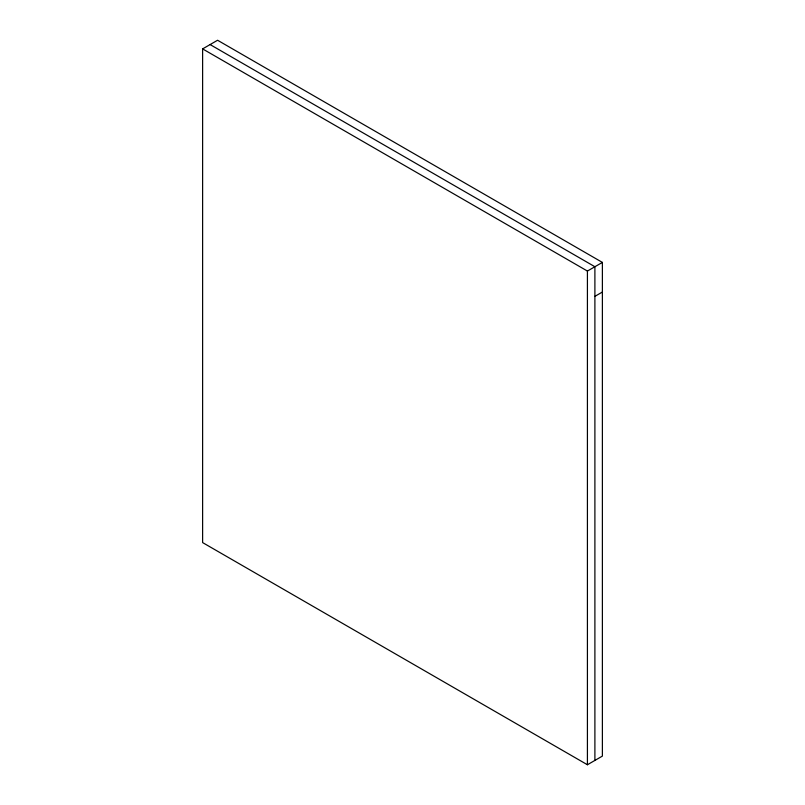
<?xml version="1.0" encoding="UTF-8"?>
<svg xmlns="http://www.w3.org/2000/svg" width="805" height="805" viewBox="0 0 805 805"><rect width="100%" height="100%" fill="white"/><g stroke="black" fill="none" stroke-linecap="round" stroke-linejoin="round"><path stroke-width="1.21" d="M202.619 48.894L217.581 40.25L602.382 262.41L602.382 756.106L587.419 764.75L202.619 542.59L202.619 48.894L587.419 271.054L602.382 262.41M594.895 296.351L602.382 292.034M210.105 44.567L594.895 266.727L594.895 760.433M587.419 271.054L587.419 764.75"/></g></svg>
